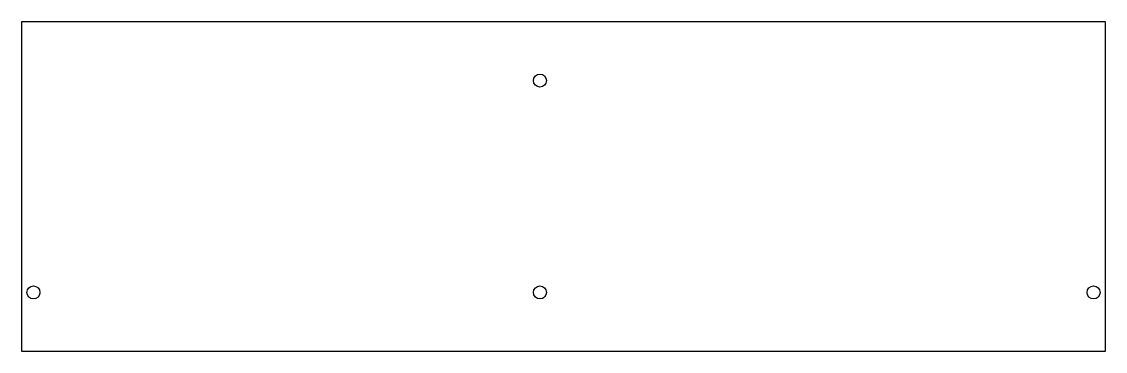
# Model space of a CAD drawing. Header units: millimetres. Extents: x -230 to 230, y 10 to 150.
import ezdxf

# ---------------------------------------------------------------- set-up
doc = ezdxf.new("R2010")
doc.units = ezdxf.units.MM
doc.layers.add('Sketch', color=7, linetype='CONTINUOUS')

msp = doc.modelspace()

# ---------------------------------------------------------------- linework, layer by layer
at = {"layer": 'Sketch'}
for p, q in [((-230, 150), (230, 150)), ((-230, 10), (-230, 150)), ((230, 150), (230, 10)), ((230, 10), (-230, 10))]:
    msp.add_line(p, q, dxfattribs=at)
for centre in [(-10, 125), (-225, 35), (-10, 35), (225, 35)]:
    msp.add_circle(centre, 2.75, dxfattribs=at)

doc.saveas('drawing.dxf')
